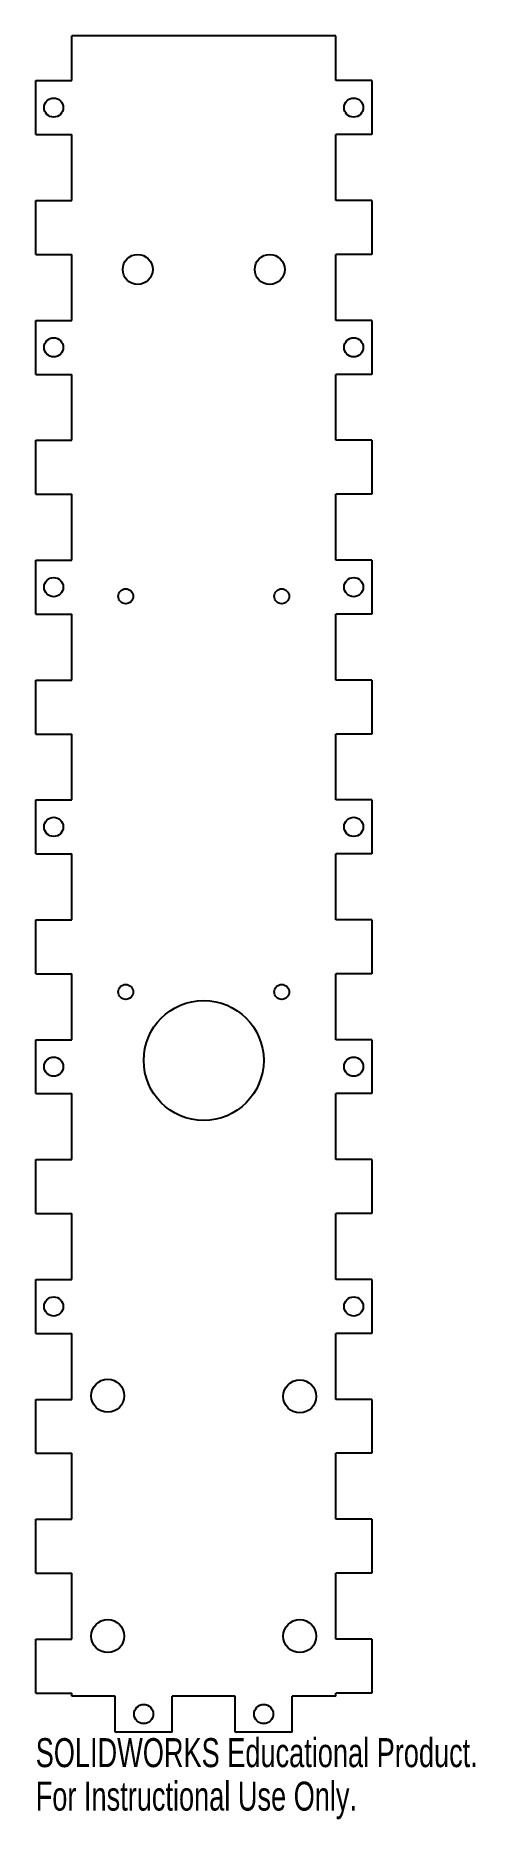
# Model space of a CAD drawing. Header units: millimetres. Extents: x -36 to 37, y -298 to 0.
import ezdxf

# ---------------------------------------------------------------- set-up
doc = ezdxf.new("R2010")
doc.units = ezdxf.units.MM
doc.styles.add('SLDTEXTSTYLE0', font='TXT', dxfattribs={"width": 0.7})

msp = doc.modelspace()

# ---------------------------------------------------------------- linework, layer by layer
at = {"color": 7, "linetype": 'Continuous', "lineweight": 25}
for p, q in [((13.98, 0), (-30.02, 0)), ((-30.02, -7.5), (-30.02, 0)), ((13.98, -7.5), (13.98, 0)), ((-36.02, -7.5), (-30.02, -7.5)), ((-36.02, -16.5), (-36.02, -7.5)), ((19.98, -7.5), (13.98, -7.5)), ((19.98, -7.5), (19.98, -16.5)), ((-36.02, -16.5), (-30.02, -16.5)), ((-30.02, -27.5), (-30.02, -16.5)), ((13.98, -27.5), (13.98, -16.5)), ((19.98, -16.5), (13.98, -16.5)), ((-36.02, -27.5), (-30.02, -27.5)), ((-36.02, -36.5), (-36.02, -27.5)), ((19.98, -27.5), (13.98, -27.5)), ((19.98, -27.5), (19.98, -36.5)), ((-36.02, -36.5), (-30.02, -36.5)), ((-30.02, -47.5), (-30.02, -36.5)), ((13.98, -47.5), (13.98, -36.5)), ((19.98, -36.5), (13.98, -36.5)), ((-36.02, -47.5), (-30.02, -47.5)), ((-36.02, -56.5), (-36.02, -47.5)), ((19.98, -47.5), (13.98, -47.5)), ((19.98, -47.5), (19.98, -56.5)), ((-36.02, -56.5), (-30.02, -56.5)), ((-30.02, -67.5), (-30.02, -56.5)), ((13.98, -67.5), (13.98, -56.5)), ((19.98, -56.5), (13.98, -56.5)), ((-36.02, -67.5), (-30.02, -67.5)), ((-36.02, -76.5), (-36.02, -67.5)), ((19.98, -67.5), (13.98, -67.5)), ((19.98, -67.5), (19.98, -76.5)), ((-36.02, -76.5), (-30.02, -76.5)), ((-30.02, -87.5), (-30.02, -76.5)), ((13.98, -87.5), (13.98, -76.5)), ((19.98, -76.5), (13.98, -76.5)), ((-36.02, -87.5), (-30.02, -87.5)), ((-36.02, -96.5), (-36.02, -87.5)), ((19.98, -87.5), (13.98, -87.5)), ((19.98, -87.5), (19.98, -96.5)), ((-36.02, -96.5), (-30.02, -96.5)), ((-30.02, -107.5), (-30.02, -96.5)), ((13.98, -107.5), (13.98, -96.5)), ((19.98, -96.5), (13.98, -96.5)), ((-36.02, -107.5), (-30.02, -107.5)), ((-36.02, -116.5), (-36.02, -107.5)), ((19.98, -107.5), (13.98, -107.5)), ((19.98, -107.5), (19.98, -116.5)), ((-36.02, -116.5), (-30.02, -116.5)), ((-30.02, -127.5), (-30.02, -116.5)), ((13.98, -127.5), (13.98, -116.5)), ((19.98, -116.5), (13.98, -116.5)), ((-36.02, -127.5), (-30.02, -127.5)), ((-36.02, -136.5), (-36.02, -127.5)), ((19.98, -127.5), (13.98, -127.5)), ((19.98, -127.5), (19.98, -136.5)), ((-36.02, -136.5), (-30.02, -136.5)), ((-30.02, -147.5), (-30.02, -136.5)), ((13.98, -147.5), (13.98, -136.5)), ((19.98, -136.5), (13.98, -136.5)), ((-36.02, -147.5), (-30.02, -147.5)), ((-36.02, -156.5), (-36.02, -147.5)), ((19.98, -147.5), (13.98, -147.5)), ((19.98, -147.5), (19.98, -156.5)), ((-36.02, -156.5), (-30.02, -156.5)), ((-30.02, -167.5), (-30.02, -156.5)), ((13.98, -167.5), (13.98, -156.5)), ((19.98, -156.5), (13.98, -156.5)), ((-36.02, -167.5), (-30.02, -167.5)), ((-36.02, -176.5), (-36.02, -167.5)), ((19.98, -167.5), (13.98, -167.5)), ((19.98, -167.5), (19.98, -176.5)), ((-36.02, -176.5), (-30.02, -176.5)), ((-30.02, -187.5), (-30.02, -176.5)), ((13.98, -187.5), (13.98, -176.5)), ((19.98, -176.5), (13.98, -176.5)), ((-36.02, -187.5), (-30.02, -187.5)), ((-36.02, -196.5), (-36.02, -187.5)), ((19.98, -187.5), (13.98, -187.5)), ((19.98, -187.5), (19.98, -196.5)), ((-36.02, -196.5), (-30.02, -196.5)), ((-30.02, -207.5), (-30.02, -196.5)), ((13.98, -207.5), (13.98, -196.5)), ((19.98, -196.5), (13.98, -196.5)), ((-36.02, -207.5), (-30.02, -207.5)), ((-36.02, -216.5), (-36.02, -207.5)), ((19.98, -207.5), (13.98, -207.5)), ((19.98, -207.5), (19.98, -216.5)), ((-36.02, -216.5), (-30.02, -216.5)), ((-30.02, -227.5), (-30.02, -216.5)), ((13.98, -227.5), (13.98, -216.5)), ((19.98, -216.5), (13.98, -216.5)), ((-36.02, -227.5), (-30.02, -227.5)), ((-36.02, -236.5), (-36.02, -227.5)), ((19.98, -227.5), (13.98, -227.5)), ((19.98, -227.5), (19.98, -236.5)), ((-36.02, -236.5), (-30.02, -236.5)), ((-30.02, -247.5), (-30.02, -236.5)), ((13.98, -247.5), (13.98, -236.5)), ((19.98, -236.5), (13.98, -236.5)), ((-36.02, -247.5), (-30.02, -247.5)), ((-36.02, -256.5), (-36.02, -247.5)), ((19.98, -247.5), (13.98, -247.5)), ((19.98, -247.5), (19.98, -256.5)), ((-36.02, -256.5), (-30.02, -256.5)), ((-30.02, -267.5), (-30.02, -256.5)), ((13.98, -267.5), (13.98, -256.5)), ((19.98, -256.5), (13.98, -256.5)), ((-36.02, -267.5), (-30.02, -267.5)), ((-36.02, -276.5), (-36.02, -267.5)), ((19.98, -267.5), (13.98, -267.5)), ((19.98, -267.5), (19.98, -276.5)), ((-36.02, -276.5), (-30.02, -276.5)), ((-30.02, -277), (-30.02, -276.5)), ((13.98, -277), (13.98, -276.5)), ((19.98, -276.5), (13.98, -276.5)), ((-22.77, -277), (-30.02, -277)), ((-22.77, -283), (-22.77, -277)), ((-13.27, -283), (-13.27, -277)), ((-2.77, -277), (-13.27, -277)), ((-2.77, -283), (-2.77, -277)), ((6.73, -283), (6.73, -277)), ((13.98, -277), (6.73, -277)), ((-13.27, -283), (-22.77, -283)), ((6.73, -283), (-2.77, -283))]:
    msp.add_line(p, q, dxfattribs=at)
for centre, radius in [((-33.02, -12), 1.6), ((16.98, -12), 1.6), ((-19.02, -39), 2.5), ((2.98, -39), 2.5), ((-33.02, -52), 1.6), ((16.98, -52), 1.6), ((-33.02, -92), 1.6), ((16.98, -92), 1.6), ((-21.02, -93.53), 1.25), ((4.98, -93.53), 1.25), ((-33.02, -132), 1.6), ((16.98, -132), 1.6), ((-21.02, -159.53), 1.25), ((4.98, -159.53), 1.25), ((-8.02, -170.96), 10), ((-33.02, -172), 1.6), ((16.98, -172), 1.6), ((-33.02, -212), 1.6), ((16.98, -212), 1.6), ((-24.02, -226.89), 2.75), ((7.98, -227), 2.75), ((-24.02, -267), 2.75), ((7.98, -267), 2.75), ((-18.02, -280), 1.6), ((1.98, -280), 1.6)]:
    msp.add_circle(centre, radius, dxfattribs=at)

# ---------------------------------------------------------------- texts
at = {"color": 7, "linetype": 'Continuous', "char_height": 4.8336, "attachment_point": 1, "style": 'SLDTEXTSTYLE0'}
for s, insert in [('SOLIDWORKS Educational Product.', (-36.02, -284.02)), ('For Instructional Use Only.', (-36.02, -291.27))]:
    msp.add_mtext(s, dxfattribs=dict(at, insert=insert))

doc.saveas('drawing.dxf')
